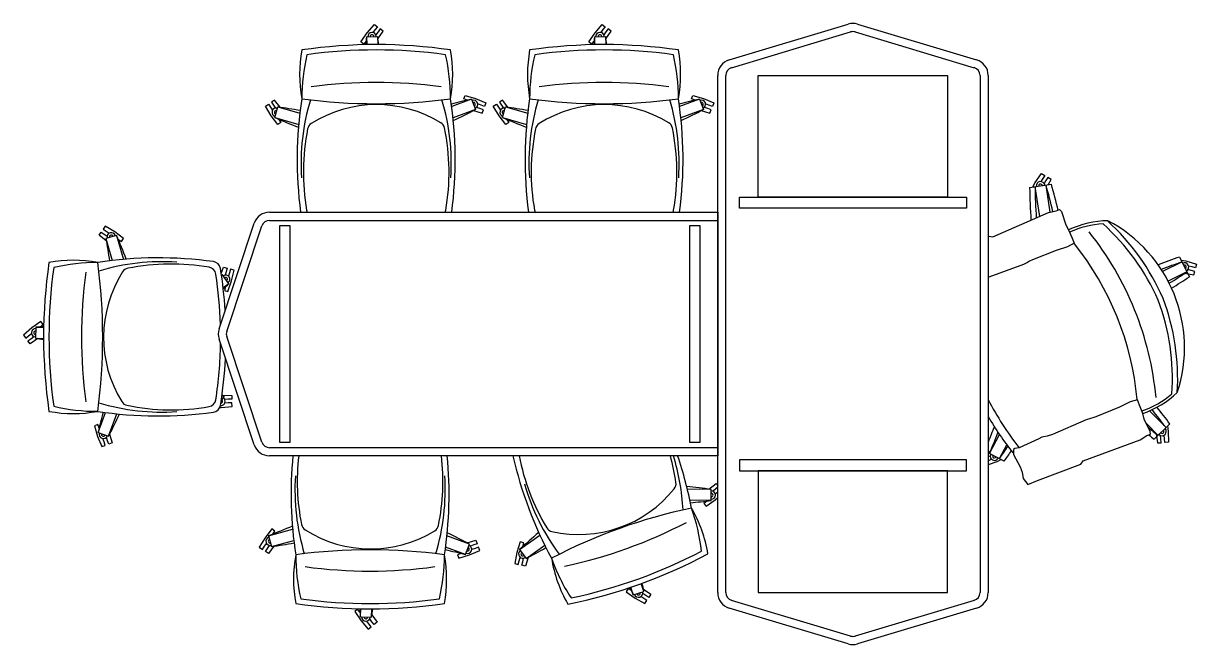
# Model space of a CAD drawing. Header units: millimetres. Extents: x 10079 to 35171, y 5151 to 19853.
# Drawn here: x 17853 to 22190, y 17456 to 19751 of the extents above; entities that cross this region are included whole.
import ezdxf

# ---------------------------------------------------------------- set-up
doc = ezdxf.new("R2010")
doc.units = ezdxf.units.MM

msp = doc.modelspace()

# ---------------------------------------------------------------- linework, layer by layer
at = {"color": 18, "linetype": 'ByBlock', "lineweight": -2, "true_color": 0x000000}
for p, q in [((19123.5, 19716.2), (19150.2, 19747.4)), ((19150.2, 19747.4), (19161, 19739)), ((19161, 19739), (19152.6, 19728.2)), ((19965.9, 19716.2), (19992.6, 19747.4)), ((19992.6, 19747.4), (20003.4, 19739)), ((20003.4, 19739), (19995, 19728.2)), ((19100, 19682.6), (19123.5, 19716.2)), ((19120.8, 19701.6), (19161.7, 19703.3)), ((19120.8, 19701.6), (19121.9, 19672.6)), ((19152.6, 19728.2), (19144.5, 19717.8)), ((19163.4, 19719.8), (19155.3, 19709.4)), ((19161.7, 19703.3), (19162.9, 19672.9)), ((19163.2, 19694.6), (19182.5, 19722.2)), ((19171.7, 19730.6), (19163.4, 19719.8)), ((19182.5, 19722.2), (19171.7, 19730.6)), ((19942.4, 19682.6), (19965.9, 19716.2)), ((19963.2, 19701.6), (20004.1, 19703.3)), ((19963.2, 19701.6), (19964.4, 19672.6)), ((19995, 19728.2), (19986.9, 19717.8)), ((20005.8, 19719.8), (19997.7, 19709.4)), ((20004.1, 19703.3), (20005.3, 19672.9)), ((20005.6, 19694.6), (20024.9, 19722.2)), ((20014.1, 19730.6), (20005.8, 19719.8)), ((20024.9, 19722.2), (20014.1, 19730.6)), ((19110.7, 19674.3), (19100, 19682.6)), ((19119.1, 19685.1), (19110.7, 19674.3)), ((19119.4, 19685.4), (19119.1, 19685.1)), ((19953.2, 19674.3), (19942.4, 19682.6)), ((19961.5, 19685.1), (19953.2, 19674.3)), ((19961.8, 19685.4), (19961.5, 19685.1)), ((19480.5, 19472.4), (19485.1, 19485.3)), ((19485.1, 19485.3), (19524.3, 19473.3)), ((19524.3, 19473.3), (19562.1, 19457.5)), ((20322.9, 19472.4), (20327.5, 19485.3)), ((20327.5, 19485.3), (20366.7, 19473.3)), ((20366.7, 19473.3), (20404.6, 19457.5)), ((18747.2, 19445.1), (18758.5, 19452.8)), ((18768.5, 19410.1), (18747.2, 19445.1)), ((18758.5, 19452.8), (18766.2, 19441.5)), ((18766.2, 19441.5), (18773.6, 19430.6)), ((18781.1, 19468.1), (18769.8, 19460.4)), ((18769.8, 19460.4), (18777.5, 19449.2)), ((18777.5, 19449.2), (18784.9, 19438.3)), ((18801.4, 19441.2), (18781.1, 19468.1)), ((18781.6, 19403), (18792.7, 19442.4)), ((18792.7, 19442.4), (18874.5, 19419.5)), ((19509.6, 19471.3), (19435.8, 19444)), ((19523.8, 19432.9), (19440.8, 19402.2)), ((19493.3, 19467.8), (19480.5, 19472.4)), ((19493.7, 19467.6), (19493.3, 19467.8)), ((19509.6, 19471.3), (19523.8, 19432.9)), ((19540.1, 19436.5), (19527.7, 19440.9)), ((19544.7, 19449.3), (19532.3, 19453.8)), ((19552.9, 19431.8), (19540.1, 19436.5)), ((19557.5, 19444.7), (19544.7, 19449.3)), ((19548.3, 19419), (19552.9, 19431.8)), ((19562.1, 19457.5), (19557.5, 19444.7)), ((19589.6, 19445.1), (19600.9, 19452.8)), ((19610.9, 19410.1), (19589.6, 19445.1)), ((19600.9, 19452.8), (19608.6, 19441.5)), ((19608.6, 19441.5), (19616, 19430.6)), ((19623.5, 19468.1), (19612.2, 19460.4)), ((19612.2, 19460.4), (19619.9, 19449.2)), ((19619.9, 19449.2), (19627.3, 19438.3)), ((19643.8, 19441.2), (19623.5, 19468.1)), ((19624, 19403), (19635.1, 19442.4)), ((19635.1, 19442.4), (19716.9, 19419.5)), ((20352, 19471.3), (20278.2, 19444)), ((20366.2, 19432.9), (20283.2, 19402.2)), ((20335.7, 19467.8), (20322.9, 19472.4)), ((20336.1, 19467.6), (20335.7, 19467.8)), ((20352, 19471.3), (20366.2, 19432.9)), ((20382.5, 19436.5), (20370.1, 19440.9)), ((20387.1, 19449.3), (20374.7, 19453.8)), ((20395.3, 19431.8), (20382.5, 19436.5)), ((20399.9, 19444.7), (20387.1, 19449.3)), ((20390.7, 19419), (20395.3, 19431.8)), ((20404.6, 19457.5), (20399.9, 19444.7)), ((18793.2, 19377.4), (18768.5, 19410.1)), ((18781.6, 19403), (18870.3, 19378.1)), ((18796.6, 19396.7), (18796.8, 19396.3)), ((18796.8, 19396.3), (18804.5, 19385)), ((19516, 19428.8), (19548.3, 19419)), ((19635.6, 19377.4), (19610.9, 19410.1)), ((19624, 19403), (19712.7, 19378.1)), ((19639, 19396.7), (19639.3, 19396.3)), ((19639.3, 19396.3), (19646.9, 19385)), ((20358.4, 19428.8), (20390.7, 19419)), ((18804.5, 19385), (18793.2, 19377.4)), ((19646.9, 19385), (19635.6, 19377.4)), ((21593.4, 19162.7), (21616.7, 19196.5)), ((21621.2, 19177.7), (21614.2, 19166.5)), ((21616.7, 19196.5), (21628.3, 19189.3)), ((21628.3, 19189.3), (21621.2, 19177.7)), ((21632.8, 19170.5), (21625.8, 19159.3)), ((21639.9, 19182.1), (21632.8, 19170.5)), ((21651.6, 19174.9), (21639.9, 19182.1)), ((21640.5, 19155), (21651.6, 19174.9)), ((21572.4, 19145), (21652.8, 19156.8)), ((21584.6, 19146.8), (21593.4, 19162.7)), ((21592.3, 19147.9), (21608.6, 19037.4)), ((21592.6, 19131.6), (21592.4, 19131.3)), ((21632.8, 19153.9), (21647.6, 19053.2)), ((18154.9, 19002.2), (18147.2, 18990.9)), ((18189.9, 18980.9), (18154.9, 19002.2)), ((18131.9, 18968.4), (18139.5, 18979.7)), ((18158.8, 18948), (18131.9, 18968.4)), ((18139.5, 18979.7), (18150.8, 18972)), ((18147.2, 18990.9), (18158.5, 18983.3)), ((18150.8, 18972), (18161.7, 18964.6)), ((18197, 18967.8), (18157.5, 18956.7)), ((18157.5, 18956.7), (18180.5, 18875)), ((18158.5, 18983.3), (18169.4, 18975.9)), ((18222.6, 18956.2), (18189.9, 18980.9)), ((18197, 18967.8), (18221.9, 18879.2)), ((18203.3, 18952.8), (18203.7, 18952.6)), ((18203.7, 18952.6), (18214.9, 18944.9)), ((18214.9, 18944.9), (18222.6, 18956.2)), ((22135.9, 18869.8), (22064.3, 18834.3)), ((22126.9, 18887.8), (22163, 18815)), ((22132.4, 18876.7), (22150.3, 18873.3)), ((22150.3, 18873.3), (22189.6, 18861.6)), ((18583.8, 18826.5), (18592.2, 18850.7)), ((18589.1, 18822.7), (18584.8, 18819.9)), ((18611.8, 18788.7), (18589.1, 18822.7)), ((18592.2, 18850.7), (18605.3, 18846.9)), ((18601.5, 18833.8), (18597.8, 18821.2)), ((18605.3, 18846.9), (18601.5, 18833.8)), ((18614.6, 18830), (18610.9, 18817.3)), ((18618.4, 18843.1), (18614.6, 18830)), ((18631.5, 18839.3), (18618.4, 18843.1)), ((18622.1, 18799.4), (18631.5, 18839.3)), ((22154, 18833.1), (22084.7, 18798.7)), ((22120.5, 18864.4), (22120.1, 18864.5)), ((22146.7, 18828.2), (22179.8, 18821.8)), ((22169.8, 18838.3), (22157, 18841.4)), ((22173.1, 18851.5), (22160.3, 18854.7)), ((22183.1, 18835), (22169.8, 18838.3)), ((22186.3, 18848.3), (22173.1, 18851.5)), ((22179.8, 18821.8), (22183.1, 18835)), ((22189.6, 18861.6), (22186.3, 18848.3)), ((18611.8, 18788.7), (18590.8, 18774.7)), ((18608.7, 18760.7), (18622.1, 18799.4)), ((18599.4, 18777.6), (18595.6, 18764.5)), ((18595.6, 18764.5), (18608.7, 18760.7)), ((18599.5, 18778), (18599.4, 18777.6)), ((17917.3, 18649.5), (17883.7, 18626)), ((17925.7, 18638.7), (17917.3, 18649.5)), ((17883.7, 18626), (17852.6, 18599.3)), ((17898.4, 18628.7), (17896.7, 18587.7)), ((17898.4, 18628.7), (17927.3, 18627.5)), ((17914.6, 18630.1), (17914.9, 18630.3)), ((17914.9, 18630.3), (17925.7, 18638.7)), ((17852.6, 18599.3), (17861, 18588.5)), ((17861, 18588.5), (17871.8, 18596.9)), ((17869.4, 18577.7), (17880.1, 18586.1)), ((17877.7, 18566.9), (17869.4, 18577.7)), ((17871.8, 18596.9), (17882.2, 18604.9)), ((17905.4, 18586.3), (17877.7, 18566.9)), ((17880.1, 18586.1), (17890.6, 18594.1)), ((17896.7, 18587.7), (17927, 18586.5)), ((18583.4, 18356.3), (18595, 18370.9)), ((18583.4, 18356.3), (18595, 18370.9)), ((18595, 18370.9), (18586.5, 18377.5)), ((18595, 18370.9), (18586.5, 18377.5)), ((18588.8, 18377.2), (18622.6, 18376.6)), ((18588.8, 18377.2), (18622.6, 18376.6)), ((18609.3, 18362.5), (18596.2, 18362.1)), ((18609.3, 18362.5), (18596.2, 18362.1)), ((18609.8, 18348.9), (18596.6, 18348.4)), ((18609.8, 18348.9), (18596.6, 18348.4)), ((18623, 18362.9), (18609.3, 18362.5)), ((18623, 18362.9), (18609.3, 18362.5)), ((18623.4, 18349.3), (18609.8, 18348.9)), ((18623.4, 18349.3), (18609.8, 18348.9)), ((18622.6, 18376.6), (18623, 18362.9)), ((18622.6, 18376.6), (18623, 18362.9)), ((18623.9, 18335.6), (18623.4, 18349.3)), ((18623.9, 18335.6), (18623.4, 18349.3)), ((18128.7, 18239.9), (18155.9, 18313.6)), ((18167.1, 18225.7), (18197.8, 18308.6)), ((18578.7, 18332.4), (18583, 18332.3)), ((18578.7, 18332.4), (18583, 18332.3)), ((18583, 18332.3), (18623.9, 18335.6)), ((18583, 18332.3), (18623.9, 18335.6)), ((22076.8, 18257.6), (22016, 18319.8)), ((18127.6, 18269), (18114.7, 18264.3)), ((18114.7, 18264.3), (18126.7, 18225.1)), ((18132.2, 18256.1), (18127.6, 18269)), ((22047.5, 18229), (22003.7, 18273.8)), ((22091.2, 18271.7), (22033.1, 18214.9)), ((22067, 18270.6), (22066.9, 18271)), ((22082.3, 18263), (22084.6, 18245)), ((18126.7, 18225.1), (18142.5, 18187.3)), ((18128.7, 18239.9), (18167.1, 18225.7)), ((18132.3, 18255.7), (18132.2, 18256.1)), ((18150.7, 18204.8), (18146.2, 18217.2)), ((18163.5, 18209.4), (18159.1, 18221.8)), ((18171.1, 18233.5), (18181, 18201.2)), ((21424.7, 18161.9), (21461.3, 18231.8)), ((22040.6, 18234.4), (22044.7, 18200.9)), ((22057.4, 18215.6), (22056.4, 18228.7)), ((22058.4, 18201.9), (22057.4, 18215.6)), ((22071, 18216.6), (22070, 18229.7)), ((22072, 18203), (22071, 18216.6)), ((22084.6, 18245), (22085.6, 18204)), ((18142.5, 18187.3), (18155.3, 18191.9)), ((18155.3, 18191.9), (18150.7, 18204.8)), ((18168.2, 18196.5), (18163.5, 18209.4)), ((18181, 18201.2), (18168.2, 18196.5)), ((21460.9, 18142.9), (21487.8, 18194.2)), ((22044.7, 18200.9), (22058.4, 18201.9)), ((22085.6, 18204), (22072, 18203)), ((21427.7, 18170.2), (21419.3, 18166.2)), ((21478.8, 18133.5), (21419.3, 18164.7)), ((21419.3, 18150.1), (21427.2, 18153.4)), ((21419.3, 18135.4), (21420.1, 18135.7)), ((21451.3, 18131.5), (21419.3, 18120.3)), ((21420.1, 18135.7), (21432.3, 18140.7)), ((21467.8, 18139.3), (21451.3, 18131.5)), ((21470.3, 18156.2), (21470.7, 18156.4)), ((20386.9, 18030.4), (20414, 18050.6)), ((20414, 18050.6), (20419.3, 18044.2)), ((20395.7, 18029.2), (20307.2, 18030.1)), ((20395.2, 17988.2), (20395.7, 18029.2)), ((20412.2, 18031.4), (20402, 18023)), ((20409.8, 17991.4), (20419.3, 18000)), ((20419.3, 18019.5), (20410.7, 18012.4)), ((20419.3, 18037.2), (20412.2, 18031.4)), ((20395.2, 17988.2), (20316.6, 17989.1)), ((20378.7, 17986.1), (20368.2, 17977.4)), ((20368.2, 17977.4), (20376.9, 17966.9)), ((20376.9, 17966.9), (20409.8, 17991.4)), ((20379.1, 17986.4), (20378.7, 17986.1)), ((18770.7, 17883.1), (18746, 17850.4)), ((18759, 17857.4), (18847.7, 17882.3)), ((18781.9, 17875.4), (18770.7, 17883.1)), ((18774.3, 17864.1), (18781.9, 17875.4)), ((18746, 17850.4), (18724.6, 17815.4)), ((18743.6, 17819), (18751, 17829.9)), ((18759, 17857.4), (18770.1, 17818)), ((18770.1, 17818), (18851.9, 17841)), ((18774, 17863.8), (18774.3, 17864.1)), ((19501.2, 17827.5), (19418.2, 17858.3)), ((19487, 17789.1), (19501.2, 17827.5)), ((19493.4, 17831.6), (19525.7, 17841.5)), ((19530.3, 17828.6), (19517.5, 17824)), ((19525.7, 17841.5), (19530.3, 17828.6)), ((19689.2, 17835.1), (19677, 17795.9)), ((19686.9, 17807), (19761.9, 17860.3)), ((19702.4, 17831.7), (19689.2, 17835.1)), ((19699, 17818.4), (19702.4, 17831.7)), ((18724.6, 17815.4), (18735.9, 17807.7)), ((18735.9, 17807.7), (18743.6, 17819)), ((18747.2, 17800), (18754.9, 17811.3)), ((18758.5, 17792.3), (18747.2, 17800)), ((18754.9, 17811.3), (18762.3, 17822.2)), ((18778.8, 17819.3), (18758.5, 17792.3)), ((19487, 17789.1), (19413.3, 17816.4)), ((19470.7, 17792.7), (19457.9, 17788)), ((19457.9, 17788), (19462.5, 17775.2)), ((19462.5, 17775.2), (19501.7, 17787.2)), ((19471.1, 17792.8), (19470.7, 17792.7)), ((19501.7, 17787.2), (19539.6, 17803)), ((19517.5, 17824), (19505.1, 17819.5)), ((19522.1, 17811.2), (19509.7, 17806.7)), ((19534.9, 17815.8), (19522.1, 17811.2)), ((19539.6, 17803), (19534.9, 17815.8)), ((19677, 17795.9), (19668.7, 17755.8)), ((19686.9, 17807), (19710.6, 17773.6)), ((19698.9, 17818), (19699, 17818.4)), ((19710.6, 17773.6), (19779.9, 17822.8)), ((19668.7, 17755.8), (19681.9, 17752.4)), ((19681.9, 17752.4), (19685.3, 17765.6)), ((19685.3, 17765.6), (19688.6, 17778.3)), ((19695.1, 17749), (19698.5, 17762.2)), ((19708.3, 17745.5), (19695.1, 17749)), ((19698.5, 17762.2), (19701.8, 17774.9)), ((19718.4, 17777.8), (19708.3, 17745.5)), ((20088.2, 17662.7), (20080.9, 17651.1)), ((20099.7, 17655.3), (20088.2, 17662.7)), ((20106.9, 17640.3), (20098.2, 17668)), ((20100.1, 17655.1), (20099.7, 17655.3)), ((20106.9, 17640.3), (20146, 17652.6)), ((20146, 17652.6), (20136.9, 17681.5)), ((20144.4, 17661.2), (20172, 17641.7)), ((20080.9, 17651.1), (20114.4, 17627.4)), ((20114.4, 17627.4), (20150, 17607.2)), ((20145.8, 17626), (20134.7, 17633.1)), ((20153.1, 17637.5), (20142, 17644.6)), ((20157.3, 17618.7), (20145.8, 17626)), ((20150, 17607.2), (20157.3, 17618.7)), ((20164.6, 17630.2), (20153.1, 17637.5)), ((20172, 17641.7), (20164.6, 17630.2)), ((19088.2, 17586.2), (19077.4, 17577.8)), ((19077.4, 17577.8), (19100.9, 17544.2)), ((19096.5, 17575.4), (19088.2, 17586.2)), ((19096.8, 17575.1), (19096.5, 17575.4)), ((19098.2, 17558.8), (19099.4, 17587.8)), ((19139.1, 17557.2), (19140.3, 17587.5)), ((19140.6, 17565.9), (19159.9, 17538.2)), ((19098.2, 17558.8), (19139.1, 17557.2)), ((19100.9, 17544.2), (19127.6, 17513.1)), ((19130, 17532.3), (19121.9, 17542.7)), ((19127.6, 17513.1), (19138.4, 17521.5)), ((19138.4, 17521.5), (19130, 17532.3)), ((19140.8, 17540.6), (19132.7, 17551)), ((19149.2, 17529.8), (19140.8, 17540.6)), ((19159.9, 17538.2), (19149.2, 17529.8))]:
    msp.add_line(p, q, dxfattribs=at)
at = {"color": 18, "linetype": 'ByBlock', "lineweight": -2, "ltscale": 0.2, "true_color": 0x000000}
for p, q in [((20462, 19616.4), (20902, 19748.4)), ((20936.5, 19748.4), (21376.5, 19616.4)), ((20470.6, 19587.6), (20910.6, 19719.6)), ((20927.9, 19719.6), (21367.9, 19587.6)), ((20419.3, 17648.2), (20419.3, 19558.9)), ((20449.3, 17648.2), (20449.3, 19558.9)), ((21389.3, 19558.9), (21389.3, 17648.2)), ((21419.3, 19558.9), (21419.3, 17648.2)), ((18762.5, 19053.5), (20419.3, 19053.5)), ((20419.3, 19053.5), (20419.3, 18153.5)), ((18575.6, 18622.5), (18705.6, 19012.5)), ((18604, 18613), (18734, 19003)), ((18762.5, 19023.5), (20419.3, 19023.5)), ((18705.6, 18194.6), (18575.6, 18584.6)), ((18734, 18204), (18604, 18594)), ((20419.3, 18183.5), (18762.5, 18183.5)), ((20419.3, 18153.5), (18762.5, 18153.5)), ((20910.6, 17487.4), (20470.6, 17619.4)), ((21367.9, 17619.4), (20927.9, 17487.4)), ((20902, 17458.7), (20462, 17590.7)), ((21376.5, 17590.7), (20936.5, 17458.7))]:
    msp.add_line(p, q, dxfattribs=at)
at = {"color": 18, "linetype": 'ByBlock', "lineweight": -2, "ltscale": 0.4, "true_color": 0x000000}
for p, q in [((20569.3, 19108.9), (20569.3, 19558.9)), ((20569.3, 19558.9), (21069.3, 19558.9)), ((21069.3, 19558.9), (21269.3, 19558.9)), ((21269.3, 19558.9), (21269.3, 19108.9)), ((20499.3, 19108.9), (21339.3, 19108.9)), ((20499.3, 19068.9), (20499.3, 19108.9)), ((21269.3, 19108.9), (20569.3, 19108.9)), ((21339.3, 19108.9), (21339.3, 19068.9)), ((21339.3, 19068.9), (20499.3, 19068.9)), ((18838.8, 19003.5), (18798.8, 19003.5)), ((18798.8, 19003.5), (18798.8, 18203.5)), ((18838.8, 18203.5), (18838.8, 19003.5)), ((20354.9, 19003.5), (20314.9, 19003.5)), ((20314.9, 19003.5), (20314.9, 18203.5)), ((20354.9, 18203.5), (20354.9, 19003.5)), ((18798.8, 18203.5), (18838.8, 18203.5)), ((20314.9, 18203.5), (20354.9, 18203.5)), ((21339.3, 18138.2), (20499.3, 18138.2)), ((20499.3, 18138.2), (20499.3, 18098.2)), ((21339.3, 18098.2), (21339.3, 18138.2)), ((20499.3, 18098.2), (21339.3, 18098.2)), ((20569.3, 18098.2), (20569.3, 17648.2)), ((21269.3, 18098.2), (20569.3, 18098.2)), ((21269.3, 17648.2), (21269.3, 18098.2)), ((20569.3, 17648.2), (21069.3, 17648.2)), ((21069.3, 17648.2), (21269.3, 17648.2))]:
    msp.add_line(p, q, dxfattribs=at)
at = {"color": 18, "linetype": 'ByBlock', "lineweight": -2, "ltscale": 0.7, "true_color": 0x000000}
for p, q in [((21436.4, 18962), (21642, 19052)), ((21642, 19052), (21670.6, 19058.1)), ((21670.6, 19058.1), (21683.5, 19063.9)), ((21683.5, 19063.9), (21690.5, 19055.8)), ((21690.5, 19055.8), (21705.9, 19007.1)), ((21705.9, 19007.1), (21716.3, 18988.8)), ((21419.3, 18963.7), (21421.4, 18964.6)), ((21421.4, 18964.6), (21436.4, 18962)), ((21716.3, 18988.8), (21729.4, 18958.1)), ((21729.4, 18958.1), (21737.2, 18938.7)), ((21671, 18912.6), (21583, 18877)), ((21713.1, 18925.9), (21671, 18912.6)), ((21737.2, 18938.7), (21713.1, 18925.9)), ((21564.8, 18867.8), (21549.5, 18860.4)), ((21572.5, 18872.8), (21564.8, 18867.8)), ((21583, 18877), (21572.5, 18872.8)), ((21549.5, 18860.4), (21421.9, 18813)), ((21421.9, 18813), (21419.3, 18811.6)), ((21944.8, 18352.7), (21905.2, 18333)), ((21971, 18360.2), (21944.8, 18352.7)), ((21978.8, 18340.8), (21971, 18360.2)), ((21905.2, 18333), (21817.2, 18297.4)), ((21990.8, 18309.7), (21978.8, 18340.8)), ((21996, 18289.2), (21990.8, 18309.7)), ((21781.6, 18286.1), (21656.9, 18231.6)), ((21797.7, 18291.4), (21781.6, 18286.1)), ((21806.8, 18293.2), (21797.7, 18291.4)), ((21817.2, 18297.4), (21806.8, 18293.2)), ((22018.7, 18243.6), (21996, 18289.2)), ((21606, 18215.8), (21533.7, 18183.3)), ((21617.9, 18221.8), (21606, 18215.8)), ((21637.6, 18226.1), (21617.9, 18221.8)), ((21656.9, 18231.6), (21637.6, 18226.1)), ((21981.3, 18212.6), (22006.1, 18228.1)), ((22006.1, 18228.1), (22019.4, 18232.9)), ((22019.4, 18232.9), (22018.7, 18243.6)), ((21517.5, 18180.2), (21512.5, 18177)), ((21512.5, 18177), (21513.1, 18158.6)), ((21525.5, 18182), (21517.5, 18180.2)), ((21533.7, 18183.3), (21525.5, 18182)), ((21770.8, 18134.4), (21981.3, 18212.6)), ((21513.1, 18158.6), (21537.9, 18113.1)), ((21761.9, 18122.2), (21770.8, 18134.4)), ((21537.9, 18113.1), (21545.2, 18092.8)), ((21545.2, 18092.8), (21549, 18069.7)), ((21601.7, 18062.1), (21761.9, 18122.2)), ((21549, 18069.7), (21566.4, 18047.8)), ((21566.4, 18047.8), (21601.7, 18062.1))]:
    msp.add_line(p, q, dxfattribs=at)
at = {"color": 18, "linetype": 'ByBlock', "lineweight": -2, "ltscale": 0.2, "true_color": 0x000000}
for centre, radius, start, end in [((20919.3, 19690.9), 60, 73.3008, 106.6992), ((20919.3, 19690.9), 30, 73.3008, 106.6992), ((20479.3, 19558.9), 60, 106.6992, 180), ((21359.3, 19558.9), 60, 0, 73.3008), ((20479.3, 19558.9), 30, 106.6992, 180), ((21359.3, 19558.9), 30, 0, 73.3008), ((18762.5, 18993.5), 60, 90, 161.5651), ((18762.5, 18993.5), 30, 90, 161.5651), ((18632.5, 18603.5), 60, 161.5651, 198.4349), ((18632.5, 18603.5), 30, 161.5651, 198.4349), ((18762.5, 18213.5), 60, 198.4349, 270), ((18762.5, 18213.5), 30, 198.4349, 270), ((20479.3, 17648.2), 60, 180, 253.3008), ((20479.3, 17648.2), 30, 180, 253.3008), ((21359.3, 17648.2), 30, 286.6992, 0), ((21359.3, 17648.2), 60, 286.6992, 0), ((20919.3, 17516.2), 30, 253.3008, 286.6992), ((20919.3, 17516.2), 60, 253.3008, 286.6992)]:
    msp.add_arc(centre, radius, start, end, dxfattribs=at)
at = {"color": 18, "linetype": 'ByBlock', "lineweight": -2, "true_color": 0x000000}
for centre, radius, start, end in [((21555.8, 19482.5), 2444.8, 174.8588, 175.5421), ((19141.2, 19702.4), 15.7, 2.3066, 182.3066), ((19141.2, 19702.4), 6.83, 2.3066, 182.3066), ((16752.2, 19289.1), 2444.8, 9.0337, 9.7544), ((22398.2, 19482.5), 2444.8, 174.8588, 175.5421), ((19983.6, 19702.4), 15.7, 2.3066, 182.3066), ((19983.6, 19702.4), 6.83, 2.3066, 182.3066), ((17594.6, 19289.1), 2444.8, 9.0337, 9.7544), ((18787.2, 19422.7), 15.7, 74.3066, 254.3066), ((18442.1, 17022.9), 2444.8, 79.7853, 81.7544), ((20053.7, 17087.8), 2444.8, 102.8588, 104.6675), ((18385.3, 21596.5), 2444.8, 295.6055, 297.7544), ((19516.7, 19452.1), 15.7, 290.3066, 110.3066), ((19516.7, 19452.1), 6.83, 290.3066, 110.3066), ((19629.6, 19422.7), 15.7, 74.3066, 254.3066), ((19284.5, 17022.9), 2444.8, 79.7853, 81.7544), ((20896.1, 17087.8), 2444.8, 102.8588, 104.6675), ((19227.7, 21596.5), 2444.8, 295.6055, 297.7544), ((20359.1, 19452.1), 15.7, 290.3066, 110.3066), ((20359.1, 19452.1), 6.83, 290.3066, 110.3066), ((18787.2, 19422.7), 6.83, 74.3066, 254.3066), ((19742.4, 21651.2), 2444.8, 246.8588, 249.0775), ((19629.6, 19422.7), 6.83, 74.3066, 254.3066), ((20584.8, 21651.2), 2444.8, 246.8588, 249.0775), ((24036.9, 19186.4), 2464.8, 180.963, 183.7842), ((24036.9, 19186.4), 2444.8, 180.9022, 183.6148), ((21612.6, 19150.9), 15.7, 8.35, 188.35), ((21612.6, 19150.9), 6.83, 8.35, 188.35), ((19280.4, 18488.3), 2444.8, 13.4161, 15.7978), ((19280.4, 18488.3), 2464.8, 13.4161, 15.737), ((20577.1, 19307.4), 2444.8, 188.2456, 190.2147), ((18177.2, 18962.3), 15.7, 15.6934, 195.6934), ((18177.2, 18962.3), 6.83, 15.6934, 195.6934), ((15948.8, 18007), 2444.8, 20.9225, 23.1412), ((22927.9, 16556.8), 2464.8, 108.963, 110.9212), ((22927.9, 16556.8), 2444.8, 108.9022, 110.8107), ((22144.9, 18851.4), 15.7, 296.35, 116.35), ((19670.2, 16629.9), 2444.8, 116.2456, 116.3592), ((20794.1, 20864.7), 2444.8, 301.975, 303.7978), ((22144.9, 18851.4), 6.83, 296.35, 116.35), ((17003.3, 20629.8), 2444.8, 310.5051, 311.1412), ((18600.4, 18805.7), 15.7, 303.6934, 123.6934), ((18600.4, 18805.7), 6.83, 303.6934, 123.6934), ((20794.1, 20864.7), 2464.8, 301.923, 303.737), ((17897.5, 18608.2), 15.7, 87.6934, 267.6934), ((17897.5, 18608.2), 6.83, 87.6934, 267.6934), ((18117.4, 16193.7), 2444.8, 94.4579, 95.1412), ((18310.9, 20997.2), 2444.8, 260.2456, 260.9663), ((18582.3, 18354.8), 15.7, 264.2846, 51.6934), ((18582.3, 18354.8), 15.7, 264.2846, 51.6934), ((18582.3, 18354.8), 6.83, 268.8331, 51.6934), ((18582.3, 18354.8), 6.83, 268.8331, 51.6934), ((16843.6, 16665), 2444.8, 44.2456, 44.5199), ((16843.6, 16665), 2444.8, 44.2456, 44.5199), ((20512.2, 17695.8), 2444.8, 165.3325, 167.1412), ((16003.5, 19364.2), 2444.8, 332.2456, 334.3945), ((20121.7, 16789.6), 2444.8, 36.9022, 38.8732), ((20121.7, 16789.6), 2464.8, 36.963, 38.7754), ((23719.1, 17317.6), 2464.8, 157.4904, 158.9168), ((18147.9, 18232.8), 15.7, 159.6934, 339.6934), ((18147.9, 18232.8), 6.83, 159.6934, 339.6934), ((23719.1, 17317.6), 2444.8, 157.8145, 159.7978), ((23559.5, 20150.2), 2444.8, 230.7226, 231.7978), ((23559.5, 20150.2), 2464.8, 231.1485, 231.737), ((22062.1, 18243.3), 15.7, 224.35, 44.35), ((22062.1, 18243.3), 6.83, 224.35, 44.35), ((19460.6, 19548.6), 2444.8, 324.9022, 326.1939), ((21442.8, 18152.4), 15.7, 152.35, 332.35), ((21442.8, 18152.4), 6.83, 152.35, 332.35), ((19460.6, 19548.6), 2464.8, 324.963, 326.0341), ((20053.6, 15608.4), 2444.8, 81.9583, 84.1072), ((20395.4, 18008.7), 15.7, 269.4061, 89.4061), ((20395.4, 18008.7), 6.83, 269.4061, 89.4061), ((20103.5, 20415.6), 2444.8, 275.0452, 276.8539), ((19719.9, 15609.3), 2444.8, 110.9225, 113.1412), ((18362.7, 15664), 2444.8, 62.2456, 64.3945), ((21349.7, 16014.7), 2444.8, 130.6352, 132.8539), ((18764.6, 17837.7), 15.7, 105.6934, 285.6934), ((18764.6, 17837.7), 6.83, 105.6934, 285.6934), ((18419.5, 20237.6), 2444.8, 278.2456, 280.2147), ((20031.1, 20172.7), 2444.8, 255.3325, 257.1412), ((19494.1, 17808.3), 15.7, 249.6934, 69.6934), ((19494.1, 17808.3), 6.83, 249.6934, 69.6934), ((19698.8, 17790.3), 15.7, 125.4061, 305.4061), ((19698.8, 17790.3), 6.83, 125.4061, 305.4061), ((18564.4, 19933.1), 2444.8, 297.9583, 299.9274), ((22325.3, 18667.9), 2444.8, 204.1706, 204.8539), ((17738, 17229.8), 2444.8, 9.9583, 10.679), ((20126.4, 17646.4), 15.7, 197.4061, 17.4061), ((20126.4, 17646.4), 6.83, 197.4061, 17.4061), ((21533.2, 17777.9), 2444.8, 184.4579, 185.1412), ((16729.6, 17971.4), 2444.8, 350.2456, 350.9663), ((19118.7, 17558), 15.7, 177.6934, 357.6934), ((19118.7, 17558), 6.83, 177.6934, 357.6934)]:
    msp.add_arc(centre, radius, start, end, dxfattribs=at)
at = {"color": 18, "linetype": 'ByBlock', "lineweight": -2, "ltscale": 0.7, "true_color": 0x000000}
for centre, radius, start, end in [((19377.9, 19563), 504.3, 169.7192, 190.2808), ((19156.7, 17772.3), 1900.6, 81.6807, 98.3193), ((19156.7, 17772.3), 1880.6, 82.1689, 97.8311), ((18935.5, 19563), 504.3, 349.7192, 10.2808), ((20220.3, 19563), 504.3, 169.7192, 190.2808), ((19999.1, 17772.3), 1900.6, 81.6807, 98.3193), ((19999.1, 17772.3), 1880.6, 82.1689, 97.8311), ((19777.9, 19563), 504.3, 349.7192, 10.2808), ((19594.6, 19473), 712.9, 166.8278, 180), ((18718.8, 19473), 712.9, 0, 13.1722), ((20437, 19473), 712.9, 166.8278, 180), ((19561.2, 19473), 712.9, 0, 13.1722), ((19156.7, 17772.3), 1760.6, 82.1689, 97.8311), ((19999.1, 17772.3), 1760.6, 82.1689, 97.8311), ((20349.3, 19248), 1484.8, 171.2841, 187.5243), ((19689.6, 19234.3), 810.7, 163.1781, 183.7805), ((19156.7, 21492), 2037.7, 262.2438, 277.7562), ((19158.9, 18998), 453, 58.484, 122.3392), ((18623.8, 19234.3), 810.7, 356.2195, 16.8219), ((17964, 19248), 1484.8, 352.4757, 8.7159), ((21191.7, 19248), 1484.8, 171.2841, 187.5243), ((20532, 19234.3), 810.7, 163.1781, 183.7805), ((19999.1, 21492), 2037.7, 262.2438, 277.7562), ((20001.3, 18998), 453, 58.484, 122.3392), ((19466.2, 19234.3), 810.7, 356.2195, 16.8219), ((18806.4, 19248), 1484.8, 352.4757, 8.7159), ((19696.8, 19201.1), 809.5, 168.5812, 189.9952), ((18932.7, 19355.4), 30, 122.3392, 168.5812), ((19380, 19358.6), 30, 11.6599, 58.484), ((18616.6, 19201.1), 809.5, 350.0048, 11.6599), ((20539.2, 19201.1), 809.5, 168.5812, 189.9952), ((19775.1, 19355.4), 30, 122.3392, 168.5812), ((20222.5, 19358.6), 30, 11.6599, 58.484), ((19459, 19201.1), 809.5, 350.0048, 11.6599), ((18929.1, 19065.8), 30, 189.9952, 204.0918), ((19384.3, 19065.8), 30, 335.9082, 350.0048), ((19771.5, 19065.8), 30, 189.9952, 204.0918), ((20226.7, 19065.8), 30, 335.9082, 350.0048), ((21871.1, 18645.1), 377, 91.4012, 114.2353), ((21871.1, 18645.1), 367, 94.0864, 114.2353), ((21287.4, 18392.3), 831.6, 23.8039, 48.006), ((21283.6, 18390.4), 855, 23.787, 47.5537), ((21615.3, 18553), 529.8, 341.7434, 62.2691), ((20888.5, 18259.2), 1156.6, 22.0062, 38.583), ((20888.5, 18259.2), 1086.6, 5.4295, 38.583), ((19827.6, 18592.7), 1900.6, 171.6807, 188.3193), ((18037, 18371.6), 504.3, 79.7192, 100.2808), ((18127, 18154.8), 712.9, 90, 103.1722), ((18352, 17400.1), 1484.8, 82.133, 98.7159), ((16108, 18592.7), 2037.7, 352.2438, 7.7562), ((18365.7, 18059.9), 810.7, 86.2195, 106.8219), ((18551.1, 18841.2), 30, 9.3526, 82.133), ((19827.6, 18592.7), 1880.6, 172.1689, 187.8311), ((19827.6, 18592.7), 1760.6, 172.1689, 187.8311), ((18601.9, 18590.5), 453, 147.6608, 211.516), ((18244.6, 18816.8), 30, 101.4188, 147.6608), ((18398.9, 18052.7), 809.5, 80.0048, 101.4188), ((18534.2, 18820.4), 30, 8.676, 80.0048), ((17042.6, 18592.7), 1538.9, 1.6904, 8.676), ((17042.6, 18592.7), 1558.9, 3.6091, 9.3526), ((20888.5, 18259.2), 1156.6, 5.4295, 22.0062), ((21268.9, 18437.7), 831.6, 356.2257, 20.4278), ((21264.9, 18436.5), 855, 356.6779, 20.4446), ((17042.6, 18592.7), 1538.9, 351.324, 359.0608), ((17042.6, 18592.7), 1558.9, 350.6474, 357.0685), ((18365.7, 19125.6), 810.7, 253.1781, 273.7805), ((18241.4, 18369.4), 30, 211.516, 258.3401), ((18534.2, 18365.1), 30, 279.9952, 351.324), ((22411.8, 18873.7), 1116.9, 207.302, 218.1774), ((21863.3, 18664.4), 367, 289.7772, 309.9261), ((21863.3, 18664.4), 377, 289.7772, 312.6113), ((18037, 18813.9), 504.3, 259.7192, 280.2808), ((18127, 19030.7), 712.9, 256.8278, 270), ((18352, 19785.4), 1484.8, 261.2841, 277.867), ((18398.9, 19132.8), 809.5, 258.3401, 279.9952), ((18551.1, 18344.3), 30, 277.867, 350.6474), ((22411.8, 18873.7), 1146.9, 210.0764, 218.1774), ((20326.8, 18012.5), 1484.8, 174.5501, 188.7159), ((19674.2, 18059.4), 809.5, 173.3222, 191.4188), ((18594, 18059.4), 809.5, 348.3401, 6.6778), ((17941.5, 18012.5), 1484.8, 351.2841, 5.4499), ((21110.4, 18481.8), 1484.8, 192.7722, 208.4286), ((20480.3, 18305.8), 809.5, 190.8422, 211.1315), ((19463.4, 17941.5), 809.5, 8.0528, 15.1869), ((19481.4, 17912.6), 810.7, 2.8908, 17.2847), ((18864.9, 17677.2), 1484.8, 10.9968, 18.7112), ((19667, 18026.2), 810.7, 176.2195, 196.8219), ((18601.2, 18026.2), 810.7, 343.1781, 3.7805), ((20484.7, 18272.1), 810.7, 195.9322, 216.5346), ((20235.3, 18050.7), 30, 321.2287, 8.0528), ((19905.5, 18315.5), 453, 257.3735, 321.2287), ((20744.6, 15967), 2037.7, 101.9565, 117.4689), ((19651.3, 17720), 712.9, 6.5405, 19.7127), ((19885.7, 17708.3), 504.3, 9.4319, 29.9935), ((18910.1, 17905.1), 30, 191.4188, 237.6608), ((19136.4, 18262.4), 453, 237.6608, 301.516), ((19357.5, 17901.8), 30, 301.516, 348.3401), ((19813, 17902.8), 30, 211.1315, 257.3735), ((19489.9, 19468.6), 1760.6, 281.8816, 297.5438), ((19355.3, 17697.5), 504.3, 169.7192, 190.2808), ((19134.1, 15768.5), 2037.7, 82.2438, 97.7562), ((19572, 17787.5), 712.9, 180, 193.1722), ((18696.2, 17787.5), 712.9, 346.8278, 0), ((18912.9, 17697.5), 504.3, 349.7192, 10.2808), ((19489.9, 19468.6), 1900.6, 281.3934, 298.032), ((19489.9, 19468.6), 1880.6, 281.8816, 297.5438), ((19134.1, 19488.1), 1760.6, 262.1689, 277.8311), ((20302.2, 17857.6), 504.3, 189.4319, 209.9935), ((20475.8, 18015.4), 712.9, 199.7127, 212.8849), ((19134.1, 19488.1), 1880.6, 262.1689, 277.8311), ((19134.1, 19488.1), 1900.6, 261.6807, 278.3193)]:
    msp.add_arc(centre, radius, start, end, dxfattribs=at)

doc.saveas('drawing.dxf')
